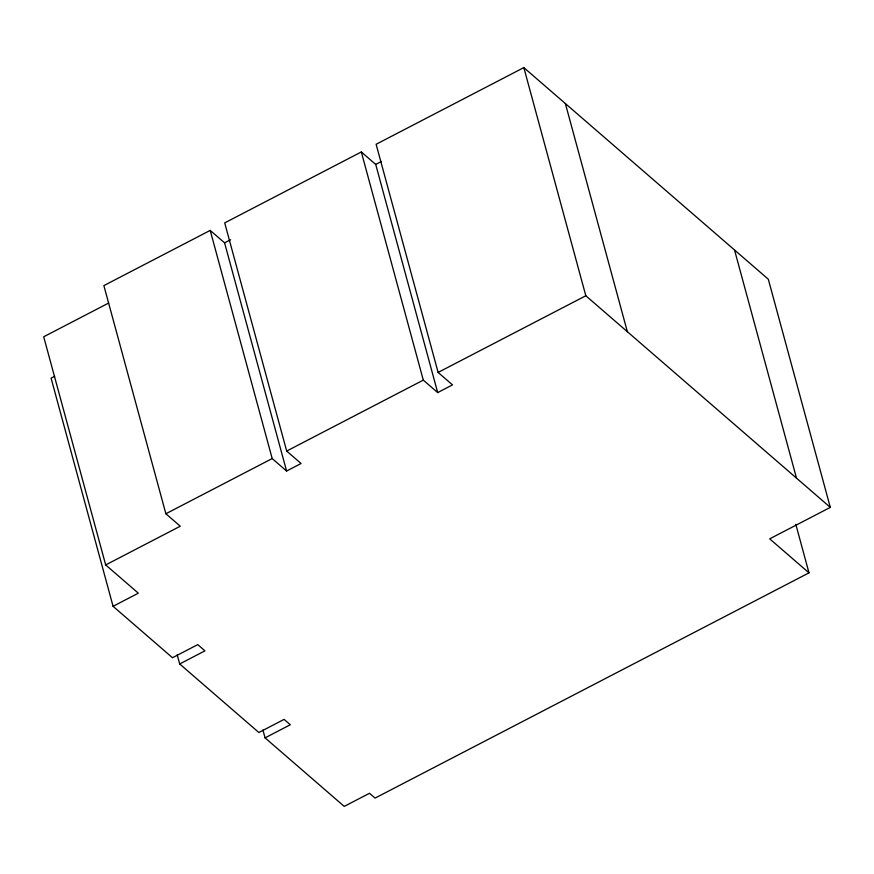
<?xml version="1.0" encoding="UTF-8"?>
<svg xmlns="http://www.w3.org/2000/svg" width="874" height="874" viewBox="0 0 874 874"><rect width="100%" height="100%" fill="white"/><g stroke="black" fill="none" stroke-linecap="round" stroke-linejoin="round"><path stroke-width="1.31" d="M262.921 729.998L265.062 737.864L344.236 806.396L369.494 793.286L375.066 798.104L808.996 572.852L769.699 538.843L830.3 507.379L768.312 279.221L523.832 67.604L376.126 144.276L438.114 372.433L452.503 384.888L437.699 392.579L375.711 164.421L361.312 151.967L224.694 222.892L286.683 451.05L301.071 463.504L286.585 471.02L224.596 242.863L210.208 230.408L103.875 285.601L165.874 513.759L180.263 526.214L105.688 564.932L43.7 336.774L108.649 303.059M224.596 242.863L230.638 239.727M375.711 164.421L381.403 161.461M54.691 376.268L51.085 378.147L113.074 606.305L172.484 657.729L197.753 644.619L204.942 650.846L179.683 663.967L177.193 654.779M165.874 513.759L272.196 458.566L286.585 471.02M286.683 451.05L423.3 380.124L437.699 392.579M438.114 372.433L585.82 295.762L830.3 507.379M113.074 606.305L138.332 593.184L105.688 564.932M265.062 737.864L290.321 724.754L284.116 719.378L258.857 732.499L179.683 663.967M734.521 249.975L796.509 478.133M795.81 524.334L808.996 572.852M565.38 103.569L627.368 331.727M523.832 67.604L585.82 295.762M361.312 151.967L423.3 380.124M210.208 230.408L272.196 458.566"/></g></svg>
